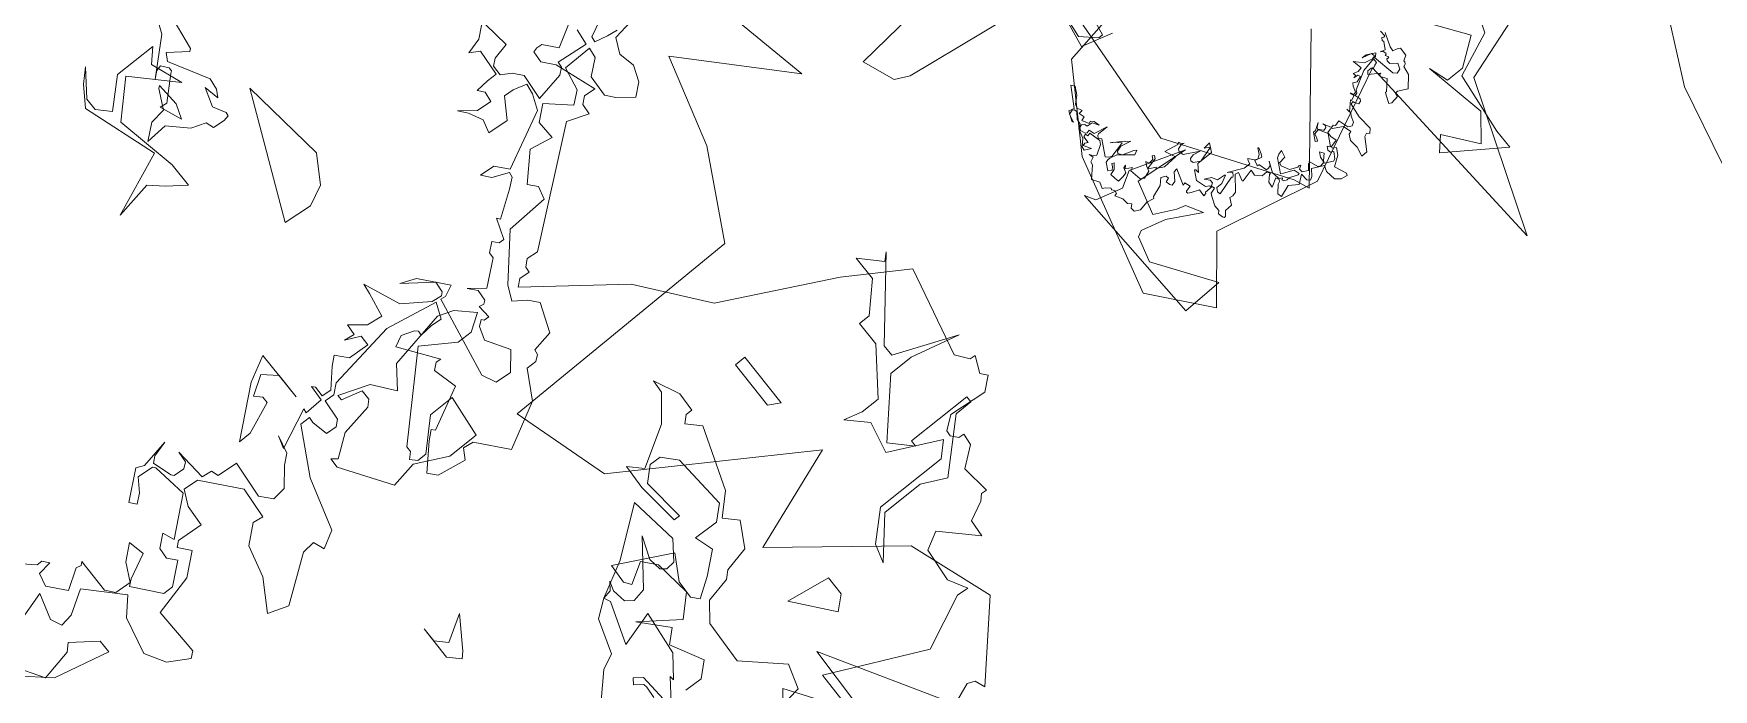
# Model space of a CAD drawing. Header units: metres. Extents: x -71 to 881, y -503 to 661.
# Drawn here: x 131.15 to 136.34, y -248.56 to -246.54 of the extents above; entities that cross this region are included whole.
import ezdxf

# ---------------------------------------------------------------- set-up
doc = ezdxf.new("R2010")
doc.units = ezdxf.units.M
doc.layers.add('ARBRE', color=100, linetype='Continuous', lineweight=13, true_color=0x00ff3f)

# ---------------------------------------------------------------- blocks, each defined once
blk = doc.blocks.new('WMF2', base_point=(0, 0.01))
at = {"color": 251, "lineweight": 0, "true_color": 0x636466}
for points in [[(81.23, -212.64), (86.45, -202.37), (92.4, -197.64), (98.49, -189.57), (98.99, -190.16), (98.92, -191.16), (99.46, -191.2), (99.98, -191.79), (99.88, -192.88), (107.36, -202.17), (106.64, -204.2), (107.63, -204.27), (108.14, -204.87), (108.06, -205.98), (111.91, -204.61), (112.96, -203.7), (114.06, -203.79), (114.16, -204.2), (114.12, -204.74), (112.93, -205.76), (117.77, -214.23)], [(70.38, -36.78), (69.61, -32.48), (62.22, -27.79), (49.27, -24.43), (44.16, -28.75), (49.49, -33.04), (47.38, -42.86), (52.22, -53.02), (31.88, -54.47), (45.91, -59.56), (49.4, -70.11)], [(50.2, -181.46), (55.69, -185.68), (50.55, -189.17), (54.41, -189.22), (50.23, -198.2), (52.48, -203.12), (52.39, -204.21), (54.12, -203.26), (57.28, -203.53), (58.15, -205.15), (55.25, -208.11), (56.89, -208.24), (57.74, -209.97), (58.25, -210.45), (58.2, -211), (60.88, -210.67), (62.28, -212.43), (63.37, -212.54), (63.42, -211.98), (64, -211.48), (64.56, -211.53), (65.45, -212.71), (65.14, -216.33), (66.13, -217.51), (66.73, -217.02), (68.24, -217.69), (68.28, -217.15), (69.45, -216.26), (77.76, -218.17), (81.23, -212.64), (81.23, -212.64)], [(81.64, -23.67), (81.04, -17.76), (78.09, -18.94), (77.45, -20.28), (75.41, -35.48), (59.11, -34.32), (48.77, -41.31), (47.36, -41.88), (58.37, -50.92)], [(39.13, -76.49), (33.51, -73.76), (26.05, -72.12)], [(50.47, -189.97), (56.38, -190.15), (44.99, -196.88), (45.76, -198.84), (45.47, -199.54), (44.55, -199.92), (50.64, -205.39), (58.51, -202.62), (66.66, -192.17), (70.16, -201.76), (80.62, -185.19), (89.7, -182.43), (90.01, -206.45), (97.85, -210.62), (106.23, -212.96), (97.57, -221.28), (108.11, -219.06)], [(57.77, -28.84), (58.63, -30.3), (56.93, -35.37), (57.37, -30.33), (54.22, -29.5), (53.25, -31.47), (53.04, -32.3), (51.55, -33.16), (53.17, -30.11), (53.78, -27.79), (53.47, -27.25), (51.12, -26.63), (45.81, -30.31), (45.66, -26.44), (59.37, -25.77), (58.42, -26.33), (57.77, -28.84), (57.77, -28.84)], [(54, -55.88), (52.71, -55.43), (52.29, -55.4), (52.19, -55.8), (52.04, -56.06), (51.25, -56.07), (50.96, -55.61), (50.83, -55.62), (50.67, -55.53), (50.58, -55.28), (49.76, -55.18), (48.77, -54.33), (49.22, -53.47), (49.17, -53.21), (48.84, -53.17), (48.7, -52.42), (48.83, -52.17), (49.57, -52.45), (49.82, -52.58), (49.78, -52.67), (50.67, -53.46), (51.2, -53.08), (51.37, -53.18), (51.41, -53.31), (52.03, -52.33), (52.28, -52.54), (52.29, -52.9), (52.25, -52.99), (52.13, -53.02), (52.29, -53.33), (52.38, -53.6), (52.8, -53.6), (52.54, -52.26), (51.6, -50.66), (51.34, -50.52), (51.27, -50.28), (50.74, -50.44), (50.57, -50.33), (50.48, -50.06), (50.84, -49.82), (50.98, -49.78), (50.89, -49.52), (49.55, -49.37), (48.16, -49.5), (47.78, -49.18), (48, -48.98), (47.85, -48.67), (46.68, -47.94), (46.65, -47.37), (47.56, -47.53), (48.39, -47.43), (48.9, -47.71), (48.98, -47.97), (49.76, -47.72), (50.3, -46.68), (50.19, -46.3), (49.75, -46.27), (49.22, -46.45), (49.02, -45.79), (48.86, -45.72), (48.68, -46.06), (48.07, -45.73), (47.44, -44.86), (46.32, -45.35), (46.14, -45.25), (46.23, -44.64), (46.6, -44.17), (47.56, -44.03), (48.1, -44.22), (48.58, -43.15), (48.01, -42.73), (47.85, -42.43), (48.07, -42.2), (48.76, -42.13), (48.17, -41.4), (48.71, -40.58), (48.32, -39.48), (48.7, -39.37), (49.37, -39.95), (49.47, -40.2), (49.63, -40.29), (49.94, -40.13), (49.49, -39.35), (50.01, -39.4), (50.51, -39.88), (50.54, -40.02), (50.86, -39.85), (50.83, -39.28), (51.31, -38.78), (51.84, -38.83), (51.55, -37.7), (51.59, -37.62), (52.39, -37.81), (52.44, -37.5), (51.18, -36.52), (51.08, -36.13), (51.12, -35.83), (50.51, -35.51), (50.45, -34.8), (50.07, -34.49), (50.03, -34.34), (50.2, -34.23), (50.61, -34.11), (50.82, -34.33), (51.37, -34.3), (52.2, -34.62), (52.47, -34.77), (52.63, -35.28), (52.87, -35.21), (52.86, -34.42), (52.76, -34.37), (52.7, -34.11), (53.34, -34.14), (53.62, -33.41), (53.77, -33.15), (53.9, -33.1), (53.97, -33.15), (54.13, -33.69), (54.66, -33.51), (54.57, -33.25), (56.09, -33.72), (56.03, -33.37), (55.31, -32.87), (55.2, -32.49), (55.39, -32.36), (55.77, -32.24), (55.88, -32.62), (56.15, -32.56), (56.36, -32.12), (55.85, -31.63), (55.46, -30.55), (55.3, -30.46), (55.43, -29.76), (55.24, -28.88), (55.5, -28.39), (55.87, -28.34), (56.16, -28.62), (56.42, -28.33), (56.99, -28.28), (57.65, -27.88), (57.72, -28.12), (58.03, -28.17), (58.25, -27.98), (58.41, -28.05), (58.73, -27.66), (58.86, -27.41), (59.43, -27.6), (60.1, -27.17), (61.07, -28.04), (61.37, -28.09), (61.58, -28.52), (61.97, -28.4), (61.62, -28.65), (61.49, -28.9), (62.03, -29.74), (62.37, -29.92), (63.43, -29.61), (63.34, -29.34), (63.61, -29.26), (63.52, -29), (62.86, -28.99), (63.01, -28.72), (62.94, -28.47), (62.26, -28.88), (62.57, -28.28), (62.89, -28.34), (63.48, -28.85), (64.34, -29.1), (64.6, -29.45), (65.11, -29.53), (65.65, -29.92), (65.93, -29.83), (66.02, -29.66), (65.89, -29.26), (65.11, -29.09), (65.26, -29.04), (66.15, -29.41), (66.02, -29.89), (67.84, -30.97), (67.51, -31.22), (66.81, -30.85), (66.26, -30.24), (65.89, -30.14), (65.56, -30.31), (65.43, -30.34), (65.4, -29.99), (64.88, -30.15), (64.76, -29.76), (64.15, -30.11), (64.22, -30.34), (64, -30.58), (63.48, -30.72), (64.02, -30.36), (64.06, -29.83), (64.32, -29.76), (64.47, -29.5), (64.37, -29.25), (64.12, -29.12), (63.68, -29.31), (63.59, -29.47), (63.68, -29.74), (63.15, -29.91), (62.91, -31.2), (62.89, -30.2), (62.83, -30.07), (62.59, -29.93), (62.37, -30.14), (60.91, -29.37), (60.7, -29.58), (60.56, -29.85), (60.92, -31.25), (60.95, -31.35), (61.49, -30.77), (61.62, -30.52), (60.95, -31.58), (60.73, -31.77), (60.58, -32.05), (60.79, -31.06), (60.63, -30.55), (60.45, -30.45), (60.1, -30.71), (59.75, -31.73), (59.62, -31.98), (59.42, -31.56), (60.41, -30.31), (60.57, -29.63), (60.56, -29.41), (60.48, -29.15), (59.78, -28.78), (59.61, -29.12), (59.81, -29.35), (60.09, -29.48), (59.99, -29.66), (59.52, -29.31), (59.36, -28.78), (58.88, -28.85), (58.48, -28.96), (58.53, -29.53), (58.63, -29.93), (59.11, -30.07), (59.2, -30.34), (58.98, -30.11), (58.66, -30.69), (58.5, -30.4), (57.42, -30.59), (57.23, -30.94), (57.5, -31.63), (57.97, -31.77), (58.34, -31.96), (58.03, -32.11), (58.06, -32.48), (58.09, -32.59), (58.37, -32.72), (58.26, -32.91), (58, -32.77), (57.77, -31.77), (57.68, -31.73), (57.33, -32.4), (57.28, -32.27), (56.9, -32.97), (56.98, -34.3), (57.97, -33.85), (57.74, -35.15), (57.85, -35.31), (57.61, -35.42), (57.47, -35.67), (57.52, -35.37), (57.39, -34.96), (57.14, -34.83), (56.74, -34.96), (56.01, -36.34), (56.16, -35.64), (56.04, -35.25), (55.87, -35.15), (55.61, -35.22), (55.28, -35.83), (55.72, -37.28), (56, -36.77), (56.07, -37.45), (55.3, -37.06), (55.27, -35.48), (54.61, -35.03), (54.96, -35), (55.02, -34.9), (54.16, -34.45), (53.24, -34.74), (53.05, -35.07), (52.92, -35.12), (53.11, -35.44), (53.43, -35.41), (53.84, -35.06), (53.53, -35.66), (53.04, -35.95), (52.98, -36.7), (52.93, -36.78), (52.55, -36.04), (52.54, -35.47), (52.19, -35.28), (51.91, -35.35), (52.44, -37.08), (52.39, -37.16), (52.45, -37.28), (52.71, -37.43), (52.87, -37.29), (53.01, -37.03), (52.38, -38.45), (52.36, -39.1), (52.67, -39.15), (52.85, -39.25), (52.39, -39.66), (52.26, -39.92), (52.49, -40.27), (53.02, -40.55), (52.98, -40.64), (52.41, -40.45), (52.16, -40.32), (52.31, -39.62), (51.9, -39.53), (51.76, -39.57), (51.81, -39.69), (51.02, -39.94), (51.02, -40.16), (51.11, -40.42), (51.46, -40.59), (50.47, -40.19), (49.85, -40.29), (49.72, -40.33), (49.57, -40.61), (49.49, -40.55), (49.46, -40.43), (49.28, -40.54), (49.15, -40.81), (49.22, -41.05), (48.9, -41.88), (48.95, -42.01), (49.46, -41.85), (49.82, -40.94), (49.95, -40.7), (51.24, -41.37), (51.43, -41.67), (51.53, -42.07), (50.86, -41.92), (50.77, -41.24), (50.48, -41.18), (49.74, -41.56), (49.46, -42.27), (49.5, -42.42), (49.41, -42.59), (49.24, -42.27), (48.89, -42.32), (48.63, -42.83), (49.09, -43.19), (49.12, -43.32), (49.21, -43.37), (48.38, -43.7), (48.25, -43.95), (48.36, -44.36), (48.89, -44.41), (49.31, -44.64), (48.96, -44.87), (48.46, -44.41), (48.27, -44.32), (47.88, -45.08), (47.97, -45.33), (48.55, -45.65), (48.68, -45.4), (48.96, -45.31), (49.3, -45.49), (49.06, -45.7), (50.1, -46.26), (50.9, -45.79), (50.93, -45.72), (50.82, -45.31), (50.42, -45.22), (50.17, -45.09), (50.28, -44.9), (51.03, -45.31), (51.03, -45.54), (51.44, -46.19), (51.18, -45.85), (51.02, -45.76), (50.63, -46.1), (50.58, -46.17), (50.67, -46.44), (50.83, -46.52), (51.09, -46.45), (50.35, -46.83), (50.42, -47.09), (50.26, -47.21), (50.42, -47.72), (49.49, -48.01), (49.31, -48.35), (49.49, -48.67), (50.03, -48.84), (50.3, -48.99), (50.77, -48.92), (50.44, -48.95), (51.22, -49.71), (51.11, -49.74), (51.31, -50.19), (51.71, -50.04), (51.65, -50.13), (51.4, -50.23), (51.47, -50.48), (52.03, -50.67), (52.29, -50.82), (52.12, -51.17), (52.29, -51.69), (52.54, -51.59), (52.57, -51.17), (52.63, -51.43), (52.9, -51.36), (52.76, -51.82), (52.87, -52.23), (53.49, -52.1), (53.75, -52.03), (53.04, -52.74), (52.85, -53.52), (52.92, -53.78), (53.01, -53.82), (53.28, -53.74), (53.5, -52.87), (53.5, -53.31), (53.09, -54.09), (52.87, -53.87), (52.85, -53.74), (50.74, -54.16), (50.47, -54.45), (50.6, -54.86), (51.14, -55.04), (51.55, -54.48), (51.91, -54.45), (52.09, -54.54), (52.03, -54.61), (52.09, -54.76), (52.39, -54.6), (52.42, -54.73), (52.51, -54.77), (52.77, -54.69), (52.92, -54.44), (52.77, -54.92), (53.44, -55.27), (53.59, -55.23), (53.84, -55.36), (53.75, -55.52), (53.79, -55.66), (54.35, -55.63)], [(70.82, -34.21), (69.59, -35.56), (69.59, -35.99), (71.7, -36.34)], [(69.16, -36.78), (69.94, -33.86), (74.6, -34.65), (70.82, -34.21), (70.82, -34.21)], [(40.86, -56.38), (43.16, -58.19), (49.01, -56.98), (47.19, -57.59), (47.19, -59.3), (49.01, -61.74), (53.04, -58.82), (53.65, -58.19), (53.04, -60.53), (50.1, -63.43), (48.41, -62.83), (46.7, -58.82), (40.86, -58.19), (39.03, -58.19), (42.55, -52.98), (43.78, -54.06), (40.86, -56.38), (40.86, -56.38)], [(110.5, -210.3), (109.11, -209.66), (107.56, -210.01), (106.1, -209.43), (105.21, -208.37), (106.3, -206.96), (107.08, -206.3), (109.11, -206.4), (110.23, -207.75), (111.21, -207.86), (111.17, -205.1), (108.98, -204.68), (108.09, -203.61), (109.95, -201.54), (108.82, -200.21), (107.05, -200.28), (107.47, -198.09), (105.17, -195.92), (104.39, -196.59), (103.18, -196.28), (102.97, -192.24), (99.24, -188.97), (97.85, -188.34), (97.03, -189.52), (96.18, -190.24), (93.53, -189.23), (93.18, -187.24), (92.71, -187.16), (92.29, -186.66), (92.32, -185.67), (89.73, -184.22), (87.53, -180.05), (90.18, -177.78), (90.31, -176.8), (89.34, -176.22), (89.8, -173.49), (90.58, -172.83), (92.72, -174.77), (93.38, -175.55), (93.1, -175.8), (95.08, -179.67), (97.34, -179.08), (97.82, -179.64), (97.78, -180.15), (101.14, -177.68), (101.63, -178.7), (101.22, -179.9), (100.95, -180.15), (100.54, -180.1), (100.64, -181.36), (100.55, -182.4), (102.01, -182.98), (102.92, -178.07), (101.94, -171.52), (101.24, -170.69), (101.31, -169.75), (99.34, -169.6), (98.87, -169.05), (98.94, -168.01), (100.49, -167.68), (101, -167.72), (101.03, -166.73), (96.75, -164.41), (91.89, -162.99), (91.03, -161.43), (92.05, -161.03), (91.94, -159.79), (89, -155.76), (89.67, -153.85), (92.49, -155.57), (95.44, -156.33), (96.81, -157.94), (96.68, -158.92), (99.66, -159.16), (102.89, -156.4), (103, -154.96), (101.56, -154.29), (99.54, -154.17), (99.73, -151.7), (99.31, -151.21), (98.26, -152.1), (96.65, -150.2), (95.72, -146.4), (91.23, -146.56), (90.77, -146.01), (91.89, -144.08), (93.76, -142.97), (97.21, -143.77), (98.75, -145.15), (101.81, -142.17), (100.48, -140.04), (100.32, -138.84), (101.34, -138.36), (103.76, -139.06), (102.79, -135.77)], [(107.79, -138.4), (105.92, -140.47), (105.88, -141), (105.33, -141.47), (105.18, -140.15), (103.95, -139.86), (102.35, -141.23), (103.5, -143.03), (103.41, -143.5), (103.65, -143.77), (100.39, -143.77), (99.59, -144.43), (99.47, -145.98), (101.18, -146.84), (102.3, -148.17), (100.78, -148.52), (99.7, -146.26), (99.24, -145.7), (96.84, -147.73), (96.81, -148.71), (98.38, -150.55), (99.16, -149.88), (100.2, -149.96), (101.09, -151.02), (100.03, -151.47), (102.77, -154.68), (106.07, -154.17), (106.29, -153.98), (106.42, -152.45), (105.24, -151.63), (104.58, -150.84), (105.14, -150.36), (107.17, -152.77), (106.84, -153.51), (107.36, -156.24), (106.96, -154.77), (106.52, -154.26), (104.73, -154.84), (104.51, -155.03), (104.42, -156.07), (104.84, -156.57), (105.88, -156.64), (102.86, -156.92), (102.73, -157.89), (102.04, -158.1), (101.88, -160.07), (98.36, -159.78), (97.31, -160.68), (97.47, -161.98), (99.06, -163.31), (99.78, -164.14), (101.47, -164.52), (100.3, -164.17), (101.94, -167.79), (101.51, -167.75), (101.59, -169.52), (103.08, -169.59), (102.8, -169.82), (101.82, -169.79), (101.75, -170.73), (103.34, -172.15), (104, -172.92), (102.95, -173.82), (102.84, -175.84), (103.82, -175.87), (104.45, -174.47), (104.32, -175.45), (105.36, -175.53), (104.26, -176.94), (104.08, -178.42), (106.33, -178.82), (107.3, -178.94), (103.92, -180.38), (102.29, -182.75), (102.16, -183.73), (102.39, -184), (103.43, -184.08), (105.34, -181.48), (104.76, -182.94), (102.36, -184.98), (101.88, -183.96), (101.97, -183.49), (94.36, -182.12), (93.06, -182.73), (92.94, -184.28), (94.55, -185.59), (96.67, -184.27), (97.88, -184.67), (98.3, -185.17), (98.08, -185.36), (98.04, -185.87), (99.3, -185.77), (99.21, -186.22), (99.44, -186.5), (100.48, -186.59), (101.25, -185.92), (100.16, -187.33), (101.95, -189.45), (102.48, -189.49), (103.14, -190.28), (102.64, -190.71), (102.6, -191.22), (104.51, -191.89), (104.23, -192.12), (105.81, -194.43), (106.51, -195.26), (106.98, -195.35), (107.6, -193.84), (108.41, -193.19), (108.29, -194.62), (107.17, -195.57), (109.76, -200.75), (111.21, -201.34), (112.19, -201.47), (112.55, -200.2), (112.63, -199.28), (110.76, -198.09), (110.9, -196.12), (112.13, -196.43), (113.42, -195.8), (114.19, -195.14), (113.09, -196.56), (112.98, -198.01), (113.96, -198.14), (114.51, -197.67), (114.61, -198.91), (114.58, -199.9), (117.07, -200.09), (117.61, -199.16), (118.02, -200.63), (119.62, -202.52)], [(118.63, -201.93), (116.12, -202.24), (115.77, -200.72), (115.3, -200.17), (114.31, -200.14), (113.77, -201.07), (112.93, -201.79), (110.47, -201.58), (110.98, -204.31), (111.44, -204.87), (111.97, -204.91), (111.68, -207.85), (113.17, -208.02)], [(112.98, -210.96), (111.87, -208.65), (111.36, -208.61), (111.05, -209.82), (110.92, -210.8)], [(110.96, -213.56), (110.5, -210.3), (110.5, -210.3)], [(105.82, -129.54), (97.54, -134.76), (98.14, -137.7), (98.75, -138.3), (97.05, -140.62), (95.83, -140.62), (97.05, -135.38), (101.69, -130.15), (105.21, -126.6), (106.3, -127.7), (105.82, -129.54), (105.82, -129.54)], [(62.25, -176.19), (63.37, -176.26), (63.72, -176.21), (64.28, -175.46), (64.78, -175.83), (64.22, -176.58), (61.08, -176.8)], [(60.89, -177.07), (62.8, -178.48), (62.37, -178.54), (64.31, -180), (68.46, -180.44), (67.52, -177.18), (71.39, -178.5), (71.97, -178.23), (72.13, -179.07), (72.84, -179.59), (71.95, -179.32), (70.65, -179.51), (70.12, -180.21), (70.34, -181.46), (74.19, -184.37), (72.12, -183.59), (70.89, -183.77), (70.51, -184.27), (70.59, -185.1), (72.3, -186.38), (76.95, -185.71), (73.74, -181.48), (71.97, -178.23), (70.82, -176.69), (67.68, -175.65), (66.98, -174.25), (64.97, -172.31)], [(105.63, -167.93), (106.73, -166.71), (105.63, -165.01), (105.03, -165.6), (104.42, -165.6), (103.21, -162.7), (103.21, -161.47), (106.73, -165.6), (107.95, -167.93), (103.21, -167.93), (105.63, -167.93), (105.63, -167.93)], [(78.47, -163.95), (77.51, -164.92), (78.97, -167.27), (76.15, -165.41), (75.64, -164.92), (76.63, -163.95), (79.84, -163.95), (78.47, -163.95), (78.47, -163.95)], [(135.09, -169.28), (136.91, -170.51), (138.01, -171.61), (135.68, -169.9), (134.47, -169.9), (133.38, -170.99), (135.68, -173.42), (135.68, -177.45), (134.47, -176.35), (131.54, -177.45), (135.09, -173.91), (132.16, -170.99), (126.32, -172.2), (124, -172.2), (125.23, -170.51), (126.32, -169.28), (125.71, -165.75), (128.13, -171.61), (135.09, -169.28), (135.09, -169.28)], [(96.52, -167.41), (97.97, -169.37), (98.48, -172.36), (98.99, -172.89), (99.94, -172.89), (100.46, -170.92), (100.97, -170.92), (99.94, -173.81), (97.97, -175.37), (99.94, -176.82), (100.97, -182.31), (100.46, -183.77), (98.99, -185.32), (97.97, -183.77), (97.97, -182.31), (99.94, -179.3), (93.53, -172.89), (93, -172.89), (92.49, -172.36), (91.96, -172.89), (91.96, -173.81), (94.45, -176.31), (94.45, -178.79), (90.5, -178.38), (90.5, -175.37), (91.96, -172.36), (91.54, -169.88), (96, -166.89), (96.93, -166.89), (96.52, -167.41), (96.52, -167.41)], [(129.33, -171.8), (130.44, -173.14), (130.63, -174.64), (132.41, -175.52), (132.57, -175.72), (130.37, -175.88), (129, -175.39), (131.03, -174.57), (130.92, -175.27), (132.78, -177.2), (132.94, -177.4), (133.27, -177.39), (133.89, -176.89), (133.76, -176.39), (133.25, -175.78), (136.03, -178.75), (137.63, -179.42)], [(136.44, -180.4), (133.42, -179.96), (133.25, -179.75), (134.5, -178.03), (133.81, -177.64), (130.21, -179.65), (129.13, -179.52), (128.46, -179.11), (129.89, -178.8), (128.13, -178.26), (126.98, -178.88), (126.62, -178.83), (126.51, -178.31), (126.62, -177.18), (127.36, -176.92), (127.86, -175.55), (129.43, -173.88), (129.33, -171.8), (129.33, -171.8)], [(60.98, -178.83), (60.92, -180.53), (62.07, -181.8), (65.07, -180.21), (66.12, -181.35), (68.53, -179.14), (66.06, -182.57), (67.81, -184.35), (71.26, -183.89), (72.51, -182.83), (71.38, -180.95), (72, -180.48), (73.83, -180.56), (71.19, -185.7), (68.92, -184.4), (67.21, -184.32), (66.57, -184.91), (67.73, -186.66), (69.36, -188.54), (71.08, -188), (71, -190.33), (72.16, -191.6), (77.42, -191.2), (78.69, -190.03), (78.74, -188.92), (77.57, -187.67), (73.52, -188.11), (73.54, -187.51), (77.6, -187.05), (79.9, -187.14), (78.75, -188.32), (80.93, -191.95), (83.16, -193.74), (84.39, -193.79), (82.02, -194.91), (80.2, -194.84), (80.22, -194.22), (79.64, -193.6), (78.5, -194.76), (72.73, -192.72), (70.97, -190.94), (69.83, -192.11), (67.56, -190.81), (67.04, -188.46), (66.45, -187.83), (65.94, -185.49), (64.29, -184.21), (60.16, -184.05), (57.09, -187.45), (54.82, -186.75), (54.35, -183.2)], [(116, -176.89), (115.75, -179.59), (116.63, -181.42), (119.11, -182.97), (127.36, -181.9), (116, -176.89), (116, -176.89)], [(59.05, -195.06), (57.96, -193.84), (61.5, -190.92), (60.89, -195.06), (59.05, -195.06), (59.05, -195.06)], [(62.92, -202.64), (62.92, -209.57), (64.13, -210.8), (66.44, -206.05), (69.38, -206.67), (71.07, -204.94), (70.59, -206.67), (70.59, -208.49), (74.6, -211.4), (76.92, -211.4), (76.92, -212.49), (79.35, -214.81), (81.66, -214.81), (79.84, -216.64), (80.44, -217.25), (73.99, -211.89), (72.89, -211.89), (70.59, -217.73), (71.68, -213.12), (71.68, -210.8), (67.05, -206.67), (65.23, -208.49), (65.83, -208.49), (65.83, -214.81), (65.23, -214.81), (65.23, -213.12), (61.21, -208.97), (62.31, -206.67), (62.31, -202.64), (58.89, -199.71), (60.6, -200.21), (62.92, -202.64), (62.92, -202.64)], [(80.95, -201.5), (75.73, -201.5), (76.34, -200.42), (80.95, -200.42), (80.95, -201.5), (80.95, -201.5)]]:
    blk.add_lwpolyline(points, dxfattribs=at)

msp = doc.modelspace()

# ---------------------------------------------------------------- block references
at = {"layer": 'ARBRE', "color": 251, "lineweight": 5, "true_color": 0x636466, "xscale": 0.03451886634015593, "yscale": 0.03451886634015593, "zscale": 0.03451886634015593, "rotation": 128.5771086415459}
for p in [(134.9768, -249.1938), (129.6511, -254.0578)]:
    msp.add_blockref('WMF2', p, dxfattribs=at)

doc.saveas('drawing.dxf')
